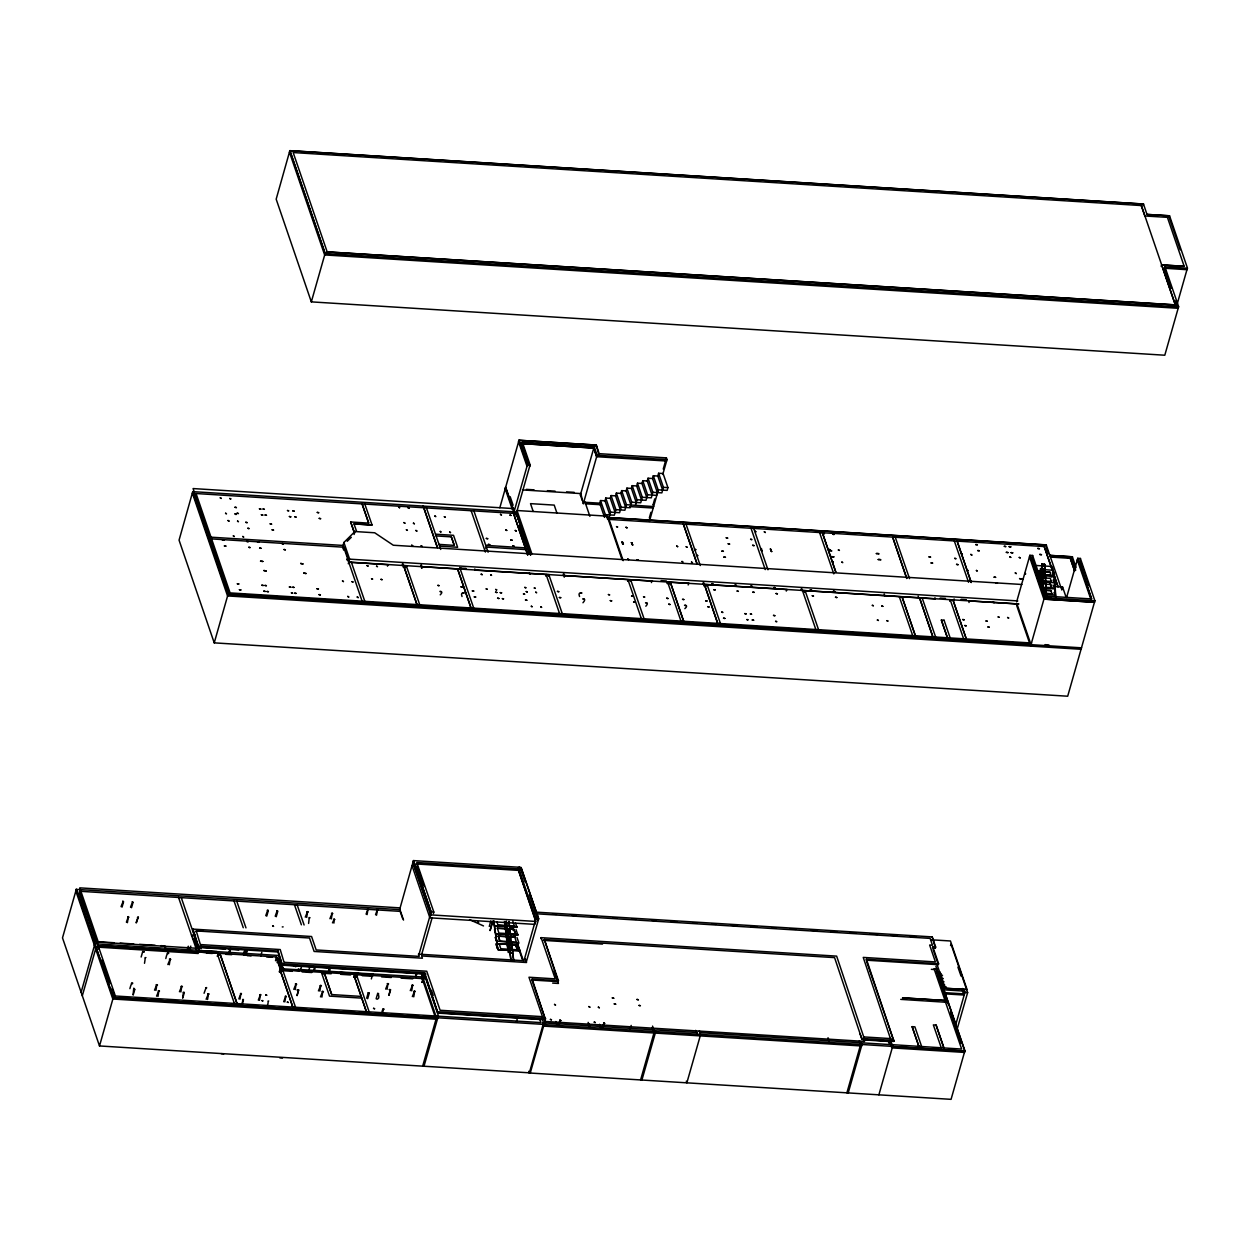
<?xml version="1.0" encoding="UTF-8"?>
<svg xmlns="http://www.w3.org/2000/svg" width="1250" height="1250" viewBox="0 0 1250 1250"><rect width="100%" height="100%" fill="white"/><g stroke="black" fill="none" stroke-linecap="round" stroke-linejoin="round"><path stroke-width="1.5" d="M508.391 929.531C505.234 929.125 511.969 929.5 508.641 929.547M506.281 921.266L508.125 937.344L509.375 937.469L510.328 945.438M506.578 925.781L505.734 921.719M506.516 925.734L497.984 925.203L514.5 926.062L509.656 925.766M477.578 921.922L478.719 922.375M477.828 922.25L478.141 921.891M295.734 965.719L296.609 966.125M296.328 966.469L294.172 966.234L296.812 966.125M294.219 966.25L296.719 965.906M494.891 932.328L495.312 931.859M493.938 924.219L494.469 924.594M496.328 940.547L496.016 939.75M493.516 921.625L493.438 921.375M494.5 929.656L494.5 930.094M495.016 937.781L495.453 937.344M495.984 940.547L495.875 939.828M496.438 945.844L496.391 945.391M497.281 948.234L497.25 947.719M295.812 965.641L296.125 965.547M378.688 993.859C376.391 991.828 381.297 997.984 377.141 999.281M122.641 901.109C123.297 902.953 124.328 898.125 121.047 906.609M267.281 910.234C267.641 912.891 269.391 905.422 265.75 915.656M1042.547 574.781L1041.844 568.797M126.391 922.188L128.406 916.594L127.391 922.703M128.938 917.281L127.922 916.875M366.078 914.141L368.109 908.531L367.078 914.641M375.547 914.719L377.578 909.125L376.547 915.234M368.219 992.766L369.219 993.281L368.266 992.672L366.672 998.188M132.109 901.703C132.891 903.5 133.547 899.031 130.516 907.203M276.797 910.734C277.391 913.578 278.625 906.078 275.219 916.25M368.625 909.219L367.609 908.812M378.094 909.812L377.094 909.406M296.062 966.094L296.688 965.922M399.609 909.641L76.188 889.359L75.766 890.828L112.812 999.016L437.391 1019.297M516.359 513.422L516.781 511.953L192.75 491.641L179.062 540.156L214.234 642.859L1067.688 696.219L1094.875 600.781L1080.391 558.469L1077.672 558.297L1091.562 598.891M1171.438 288.297L1164.484 268.234L1164.891 266.766L1187.5 268.234L1169.547 215.797L1146.984 214.438L1143.5 204.016L289.859 150.656L276.172 199.172L311.328 301.875L1164.797 355.219L1178.594 306.766M79.609 891.313L79.188 892.781L95.938 941.703M94.406 945.234L94.812 943.766L197.984 950.281L198.578 952L198.156 953.469L97.703 947.125M81.125 992.281L94.922 943.828M82.312 995.766L96.125 947.312L98.844 947.484L98.422 948.953M97.812 947.188L98.125 945.656L198.562 951.938M122.047 907.125L123.594 901.703M131.516 907.719L133.062 902.297M99.5 1045.953L113.297 997.5L76.297 889.422L62.5 937.875L99.5 1045.953L530.297 1072.875L544.094 1024.422L541.641 1017.25M214.234 642.859L228.031 594.406L192.859 491.703M311.328 301.875L325.125 253.422L289.969 150.719L1143.422 204.062M136 922.703C140.609 911.641 137.125 920.578 137.547 917.281M115.422 995.953L114.938 997.469L111.938 988.453M326.781 253.391L327.266 251.875L1175.281 304.875L1161.594 264.875L1184.078 266.281M136.484 922.734L138.031 917.313M129.875 988.641C132.766 977.828 133.625 985.891 131.422 983.219M141.156 957.016L142.703 951.594L144.141 951.844L142.703 951.594M133.109 994.625C134.391 981.812 133.297 992.641 134.641 989.203M133.203 994.938L134.797 989.438M144.5 963.297C146.047 954.906 143.969 958.547 145.938 957.562M154.516 990.172L156.859 984.594L155.953 990.422M165.797 958.547C168.031 948.203 170.141 955.297 167.344 953.203M156.562 996.156L158.906 990.578L158 996.406M167.844 964.531L170.203 958.953L169.281 964.781M187.234 949.953L188.297 946.219M418.438 954.125L419.219 956.391L316.172 949.953L311.578 936.516L193.047 929.109L192.781 930.047L198.594 947.031L277.875 951.984L282.266 964.781L424.406 973.656L437.766 1012.703L545.406 1019.438L532.172 979.062L558.453 980.703L558.188 981.641L531.906 980L532.172 979.062M187.516 950.781L188.578 947.047M188.922 951.359L190.078 947.656M189.734 949.75L190.781 946.094M195.984 931.875L196.25 930.937L309.516 938.016L314.109 951.453L422.422 958.219L421.641 955.953L526.547 962.516L525.312 958.906M179.438 991.734L181.781 986.156L180.875 991.984M182.656 997.719C184.125 988.672 182.469 993.828 184.203 992.297M182.766 998.031L184.312 992.609M198.594 947.031L193.047 929.109M200.656 945.531L196.25 930.937M204.078 993.266C207.359 983.156 207.016 989.906 205.625 987.922M217.25 956.312L217.75 954.844M206.125 999.266L208.469 993.672L207.562 999.5M1021.875 584.484L393.312 545.234L374.703 532.781L354.922 531.531L343.906 542.469L343.078 545.406L348.797 562.094L1018.906 603.984M343.219 548.672L343.625 547.156M229.047 952.281L230.078 948.516M343.625 550.109L343.031 545.438L211.094 537.188M230.25 950.156L229.203 953.813L230.812 948.469M354.094 534.469L354.922 531.531M347.453 558.625L347.047 560.094L347.547 558.625L362.109 601.156M348.281 563.703L349.625 559.156L343.906 542.469M243.484 954.625L244.516 951M243.719 954.844L244.703 951.062M244.313 955.125L245.344 951.359M244.969 955.172L246 951.406M245.703 954.969L246.688 951.188M245.891 954.781L246.922 951.141M238.844 998.891L241 993.297L240 999.125M266.75 916.172L268.281 910.75M241.812 1004.859C243.875 997.266 241.688 1000.172 243.359 999.438M241.922 1005.172L243.469 999.75M260.766 956.156L261.797 952.391M276.219 916.75L277.766 911.344M258.312 1000.109L260.469 994.5L259.453 1000.328M387.484 566.156L387.891 564.688M277.875 951.984L278.156 951.047L198.859 946.094M275.516 960.703L276.578 956.984L98.234 945.719M277.109 962.656L278.156 959L281.188 967.875M267.172 1006.438C269.516 999.25 266.781 1001.672 268.719 1001.031M279.391 971.609L280.422 967.953L283.062 968.109M279.422 972.078L280.578 968.375M280.266 970.406L293.016 1007.672L280.266 970.406L279.844 971.875M282.266 964.781L278.156 951.047M284.328 963.281L280.219 949.547L200.922 944.594M403.172 567.141L403.672 565.625M305.266 917.141L307.609 911.562L306.703 917.391M405.891 567.312L406.297 565.781L419.734 604.766M405.984 567.312L406.406 565.844M283.672 1001.688L285.828 996.094L284.812 1001.922M308.594 923.438C309.797 913.578 308.547 919.359 310.031 917.703M293.781 989.359L296.125 983.766L295.219 989.594M300.516 970.031L301.578 966.313M297 995.328L298.547 989.906L297.266 989.984L298.547 989.906M297.109 995.641L298.656 990.219M421.672 568.234L421.516 565.109M421.688 568.297L422.109 566.828M308.828 970.422L309.891 966.703M416.5 606.062L416.922 604.594L403.594 565.672M416.594 606.062L417.016 604.594L403.094 563.953M313.531 970.719L314.578 966.953M314.266 970.547L315.469 966.734M329.906 918.672L332.25 913.094L331.344 918.922M332.469 922.859L334.297 919.078L333.906 923.094M318.422 990.891L320.766 985.297L319.859 991.125M320.469 996.875L322.812 991.281L321.906 997.125M328.484 971.234L329.516 967.609M328.719 971.453L329.719 967.672M329.328 971.703L330.359 967.938M440.219 594.844C445 590.391 437.078 591.297 441.094 591.75M462.016 596.516C459.609 590.656 467.156 593.547 463.094 593.062M353.656 977.297L354.156 975.844L356.875 976.016L369.047 1011.562M356.375 977.469L356.875 976.016M485.875 548.594L486.266 547.062L525.844 549.594M499.828 507.75L519.031 440.266L596.344 445.047L598.859 455.094M666.578 461.016L596.656 456.703L593.797 448.062L521.922 443.625L522.344 442.156L530.156 464.969L529.656 466.422L521.828 443.562L522.234 442.094L594.203 446.594L597.078 455.234L583.344 503.625M371.344 978.938L372.375 975.281L358.344 974.406M367.672 998.688L369.219 993.281M399.766 909.109L413.453 860.594L519.781 867.297M514.172 511.391L527.438 464.797L519.031 440.266L596.266 445.094L599.203 453.672L666.422 457.875L667.016 459.594L662.75 474.453M376.141 998.781L377.734 993.266M515.844 515.062L530.062 464.953L527.344 464.797L518.938 440.203L518.516 441.672L527.016 466.266M385.641 989.078L387.984 983.5L387.078 989.328M381.844 1013.484C382.734 1005.188 384.906 1011.156 383.172 1008.844M382.328 1013.516L383.656 1008.875M388.859 995.062L390.406 989.641L389.109 989.625L390.5 989.719M388.969 995.359L390.516 989.937M413.562 860.656L431.109 911.906L430.688 913.375L413.031 862.062M418.906 954.766L431.109 911.906L413.453 860.594M535.547 920.141L518 868.875L535.734 921.438L534.891 924.375L429.891 917.812L430.734 914.875L412.859 862.688M410.266 990.609L412.625 985.031L411.719 990.859M415.453 976.516L416.594 972.812M421.531 954.938L432.156 917.672M433.406 913.547L433.828 912.078L416.766 862.484L520.375 869.016L519.766 867.234L519.375 868.766M415.641 976.766L416.688 973.109M415.922 976.859L416.891 973.125M412.328 996.594L414.672 991.016L413.766 996.844M435.375 1017.406L421.625 976.844L422.125 975.375L424.844 975.547M422.047 982.391L423.109 978.656M424.406 973.656L424.672 972.719L282.531 963.844M422.188 982.391L423.25 978.672M545.719 576.047L546.234 574.578M548.438 576.219L548.844 574.688L562.281 613.672M580.344 495.094L594.203 446.594M595.859 446.562L596.344 445.047M437.766 1012.703L424.672 972.719M422.672 1066.156L436.469 1017.703L421.422 973.328M583.281 503.688L580.828 493.578L522.469 489.922M424 1066.234L437.797 1017.781M564.234 577.203L564.641 575.688M600.516 500.547L599.719 503.297L604.547 517.375L605.328 514.625L600.516 500.547L605 500.828L609.828 514.906M605 500.828L605.781 498.062L610.281 498.344L615.109 512.422M579.562 596.516C577.016 590.578 584.859 593.625 580.641 593.062M610.281 498.344L611.078 495.578L615.562 495.859L620.391 509.938M489.281 926.453L490.875 920.859M490.016 930.5L492.625 921.312M582.969 602.75C588.109 597.125 579.562 599.156 584 599.141M490.188 930.5L492.797 921.328M609.031 517.656L610.609 512.141L605.781 498.062M615.562 495.859L616.359 493.109L620.844 493.391L625.672 507.469M611.078 495.578L615.891 509.656L614.312 515.188L605.328 514.625M620.844 493.391L621.641 490.625L626.125 490.906L630.953 504.984M505.516 928.547L497.281 928.266L506.438 928.844M508.969 950.406L498.031 949.719L496.094 944.031L507.203 943.984M509.906 936.734L514.75 937.031L516.359 942.047L499.891 941.016L498.234 936.172L506.469 936.453M497.266 941.156L518.953 943.188L516.984 937.5M616.359 493.109L621.172 507.188L619.594 512.703L610.609 512.141M626.125 490.906L626.922 488.141L631.406 488.422L636.234 502.5M499.891 941.016L498.281 936.016M525.094 881.859L520.625 869.047L521.047 867.578L518.328 867.406L535.969 918.672L523.75 961.531M520.719 869.047L521.125 867.578L538.688 918.844L526.391 961.688M498.031 949.703L520.094 950.406M505.031 925.656L504.437 921.531M621.641 490.625L626.453 504.703L624.875 510.219L615.891 509.656M631.406 488.422L632.203 485.672L636.688 485.953L641.516 500.031M500.844 948.922L499.234 943.922L515.703 944.938L517.359 949.781L500.891 948.75M508.188 930.922C506.594 936.875 505.5 947.188 510.891 937.25L508.984 921.438M626.922 488.141L631.734 502.219L630.156 507.75L621.172 507.188M506.938 941.469L506.781 940.906M636.688 485.953L637.484 483.188L641.969 483.469L646.797 497.547M507.891 949.375L506.875 941.703L509.578 941.906M513.766 961L511.844 945.156L509.078 945.25L510.234 945.297M513.797 929.125C517.469 942.734 515.391 923.953 508.953 928.828M635.453 505.266L637.016 499.75L632.203 485.672M509.5 952.609L510.094 946.734M641.969 483.469L642.766 480.703L647.25 480.984L652.078 495.062M511.844 945.156L510.469 945.453M514.75 937.031L511.047 936.969M637.484 483.188L642.297 497.266L640.719 502.781L631.734 502.219M647.25 480.984L648.047 478.234L652.531 478.516L657.359 492.594M642.766 480.703L647.578 494.781L646.016 500.312L637.016 499.75M652.531 478.516L653.328 475.75L657.812 476.031L662.641 490.109M648.047 478.234L652.859 492.312L651.297 497.828L642.297 497.266M628.047 579.703L627.625 581.172L627.953 579.688L641.375 618.625M657.812 476.031L658.609 473.266L663.094 473.547L667.922 487.625L667.141 490.391L658.141 489.828L653.328 475.75M630.266 581.328L630.766 579.875M649.328 517.906L650.922 512.312M653.156 504.469L654.75 498.875M663.25 469.062L666.406 457.828M658.141 489.828L656.562 495.344L647.578 494.781M649.375 521.438L657.969 491.219M658.609 473.266L663.422 487.344L661.859 492.875L652.859 492.312M516.25 1022.297L517.844 1016.719M540.875 938.594L541.141 937.656L836.641 956.125L864.047 1037.891M866.438 959.234L866.172 960.172L938.344 964.688L938.609 963.75L866.438 959.234L893.969 1041.391L861.984 1039.391L834.578 957.625L544.344 939.484L558.188 981.641M651.422 582.594L651.859 581.188M645.844 606.219C650.406 601.344 642.719 603 646.766 603.062M667.641 582.172L667.234 583.641L667.625 582.125L680.969 621.094M964.859 1050.891L951.062 1099.344L529.312 1072.984L543.109 1024.531L542.516 1022.812L655.141 1029.906L655.719 1031.625L641.906 1080.016M558.703 1024.547L559.594 1021.453M559.188 1024.578L560.078 1021.484M688.188 584.953L688.609 583.484M684.875 608.656C690.016 604.281 681.484 605.094 685.75 605.562M704.312 584.469L703.891 585.938L704.391 584.422L717.641 623.391M706.609 586.109L707.125 584.641L720.453 623.562M602.516 1027.281L603.391 1024.188M603 1027.312L603.875 1024.219M630.125 1029.156L631.188 1025.422M640.594 1079.938L654.391 1031.484L652.547 1026.109M786.281 591.078L786.703 589.609M804.703 592.234L805.125 590.766L818.547 629.688M804.797 592.234L805.219 590.766M700.656 1034.375L686.859 1082.828L686.297 1081.172M700.344 1035.906L699.438 1030.812M949.781 601.297L950.219 599.781L963.609 638.766M968.984 602.5L969.391 601.031M846.891 1092.828L860.688 1044.375L859.422 1040.703M862 1044.469L848.203 1092.922L847.641 1091.25M890.766 1039.562L863.234 957.406L935.406 961.922L929.641 945.047L932.453 945.219L930.125 938.391L536.562 913.797M1016.625 601.906L1029.891 555.312L1032.625 555.484L1046.438 596.125L1046.031 597.594L1032.109 556.953L1032.625 555.484M1017.109 604.016L1016.687 605.484L1030.016 644.406M878.875 1094.828L892.672 1046.375M535.266 912.078L932.188 936.891L935.391 947.984L932.562 947.812L932.844 946.875L935.656 947.047L935.391 947.984M1045.906 546.516L1046.391 545L607.031 517.531L607.641 519.312L1044.266 546.547L1058.078 586.891L1044.203 546.609M1143.016 205.531L1143.5 204.016M1043.688 574.453L1040.812 574.266C1038.422 568.438 1042.078 569.969 1042.844 565.844M1043.062 587.578L1041.797 564.094L1044.672 564.281L1046.453 595.25L1045.156 595.391M1043.719 575.094L1040.906 574.656M1046.391 595.484L1044.672 564.281M1042.172 574.578L1043.047 572.016M1042.453 574.719L1043.203 572.016M1041.234 582.031L1040.547 568.484M1044.969 570.703L1042.094 570.531L1045.031 570.469M1037.359 574.516L1050.953 575.359L1049.906 572L1044.75 571.672M1029.922 644.406L1030.438 642.938L1017.016 604.016M1046.031 589.312L1043.156 589.109L1041.797 564.094M1030.578 646.078L1044.375 597.625L1029.891 555.312L1044.312 597.672L1094.984 600.828M1050.219 578.328L1038.578 577.609M1050.953 575.359L1044.141 574.766M1049.938 584.625L1050.984 580.953M1051.844 577.281L1053.594 571.781L1055.656 597.438M1050.594 584.422L1051.656 587.781L1050.594 584.422L1044.734 584.219M1045.812 590.281L1050.969 590.594L1045.094 590.391M950.531 945.562L951.016 944.047L967.641 992.594L956.938 1029.859M1051.281 596.938L1045.453 596.578M1046.188 593.594L1052.062 593.797L1045.203 593.375M1061.781 590.016L1062.609 587.078L1054.828 586.578M1071.953 558.297L1072.438 556.781L1049.812 555.359M1169.062 217.313L1169.547 215.797L1147.047 214.391M947.922 1003.875L948.344 1002.406L900.75 999.375M1066.609 597.438L1077.75 558.312L1091.672 598.953L1046.438 596.125M1161.172 266.344L1161.594 264.875M1079.969 559.938L1080.469 558.469M1164.578 268.297L1165 266.828M961.906 990.531L962.234 989.375L943.672 988.203M963.203 992.203L963.531 991.062L943.125 989.781M955.375 1025.969L964.922 992.422L963.688 988.828L964.844 992.422L967.641 992.594M1176.781 305.438L1187.391 268.172M935.891 966.297L964.953 1050.953L964.547 1052.422L892.281 1047.906M493.938 922.25L493.844 921.453L494.312 923.484M496.594 939.875L496.578 940.281M241.5 993.781L240.438 993.641M511.5 953.266C514.406 953.359 508.312 952.656 511.203 953.219M1042.469 580.812L1042.203 574.969M1044.062 576.859C1047.891 576.891 1039.906 576.172 1043.766 576.953M1044.281 583.156C1048.703 582.969 1039.938 582.438 1044.125 583.141M1043.219 564.531L1044.609 564.5M170.828 959.359L169.391 959.188M334.891 919.562L333.5 919.234M1041.109 571.375L1037.578 571.219M157.5 985L156.062 984.828M159.5 991.062L158.172 990.906M182.422 986.562L180.984 986.406M209.109 994.078L207.672 993.844M308.25 911.969L306.812 911.797M321.391 985.703L320.016 985.625M323.453 991.703L322.016 991.453M388.609 983.906L387.172 983.656M413.25 985.437L411.812 985.188M296.062 966.281L294.469 965.953M347.203 541.297L351.312 537.297M1054 592.5L1054.703 595.016L1045.047 594.422M260.969 994.984L259.859 994.766M286.328 996.562L285.219 996.344M296.719 984.25L295.328 984.016M332.844 913.562L331.453 913.328M415.266 991.484L413.875 991.25M1025.547 574.25L1024.766 573.531L1025.609 573.578M507.328 944.422L508.297 941.781L509.234 949.25M1161.688 264.938L1184.188 266.344L1167.406 217.344L1144.844 215.984L1141.297 205.609M1164.484 268.234L1187.078 269.703M1178.281 308.297L324.641 254.938L289.438 152.125M521.828 443.562L593.797 448.062L596.656 456.703L597.078 455.234L667.016 459.594M663.422 487.344L667.922 487.625M526.391 489.359L534.047 489.844M547.422 490.672L555.078 491.156M566.562 491.875L574.203 492.344M583.703 502.219L601.234 503.25M626.453 504.703L653.641 506.578L653.047 504.859M585.219 503.797L600.812 504.719M629.906 506.594L653.219 508.047M514.266 508.641L193.078 488.562L229.062 593.656L1031.391 643.812M607.391 517.438L1046.219 544.875L1061.422 588.891M1049.828 555.422L1072.375 556.828L1076.078 567.656M1050.109 556.25L1071.344 557.578L1075.688 570.25M1050.406 557.078L1070.312 558.328L1074.656 571.031L1070.25 558.375M1029.484 556.781L1043.891 599.141L1094.562 602.297M1077.25 559.766L1090.625 598.562M1041.734 564.328L1043.062 564.516M1036.547 565.516L1052 566.484L1053.281 570.25L1043.625 569.641M371.969 525L353.953 523.859L356.562 531.234M354.062 523.922L372.078 525.047L364.828 504.141M1042.094 568.531L1043.422 568.672M1040.484 568.719L1043.359 568.891M1036.266 571.312L1049.859 572.156M435.531 534.203L453.531 535.328L457.625 547.281L439.516 546.094M1054.297 574.344L1055.828 597.453M436.109 535.922L451.391 536.875L454.312 545.391L438.922 544.375M1038.672 574.422L1042.422 574.656M1040.125 575.578L1053.641 576.422L1052.359 572.672M485.672 545.344L525.25 547.875M1040.844 574.891L1041.172 580.562L1042.609 580.531M1039.672 580.812L1051.359 581.375L1050.266 578.172M1046.266 582.188L1053.984 582.672L1053.141 580.094M1044.828 587.203L1051.703 587.625M1044.688 588.25L1054.344 588.859L1053.062 585.094M211.687 538.906L343.641 547.203M1043.969 599.094L1094.453 602.25M349.625 559.156L1017.797 600.922M460.781 568.109L466.047 568.438M661.109 580.641L666.375 580.969M940.188 598.078L945.453 598.406M961.109 599.391L966.375 599.719M348.703 562.234L388.562 564.734M475.422 570.156L549.484 574.656M935.109 598.891L801.781 590.422M954.266 600.094L949.531 599.672M1017.781 604L968.688 600.859M947.359 637.688L941.313 620.047L944.125 620.234M1031.594 643.016L230.094 592.906L196.062 493.531L516.594 513.562L530.734 554.875L516.516 513.625M1045.031 644.672L1048.922 644.906M1081.594 647.828L227.953 594.453L192.75 491.641M1081.172 649.281L227.547 595.922L192.344 493.109M416.344 863.953L519.953 870.484M552.516 914.125L556.406 914.359M571.969 915.328L575.859 915.578M591.422 916.547L597.266 916.922M612.828 917.891L616.719 918.125M632.281 919.109L636.172 919.344M651.75 920.328L655.641 920.562M671.203 921.531L677.031 921.906M692.609 922.875L696.5 923.125M712.062 924.094L715.953 924.328M731.516 925.313L737.359 925.672M750.969 926.531L756.812 926.891M772.375 927.859L776.266 928.109M789.891 928.953L795.719 929.328M811.281 930.297L817.125 930.656M830.75 931.516L836.578 931.875M850.203 932.734L856.031 933.094M869.656 933.938L877.437 934.438M891.062 935.281L896.891 935.641M910.516 936.5L916.359 936.859M931.203 939.781L950.438 940.984L967.078 989.578L945.141 988.203L936.781 963.766M431.031 911.906L433.828 912.078M535.875 918.656L538.688 918.844L521.047 867.578M400.203 911.359L79.5 891.25L115.359 996L437.219 1016.109M538.172 920.297L529.406 894.672M430.734 914.875L535.734 921.438M506.391 925.969L495.172 925.984L506.109 926.688M509.953 926.234L517.234 926.688M509.734 926.906L517.047 927.375M510.094 929.062L513.75 929.297M515.453 933.969L498.938 933.109L497.328 928.109M518.188 934.594L496.125 933.891L517.969 935.266L516.031 929.594M498.234 936.172L507.391 936.75M508.188 937.078L510.906 937.281M543.375 940.375L602.516 944.078M936.844 968.859L934.047 968.672L945.031 1000.516L902.531 997.859L944.922 1000.453M931.344 969.328L937.047 969.672M510.844 944.219L518.125 944.672M496.094 943.984L501.547 944.375M512.469 945L517.938 945.406L519.875 951.078L512.594 950.625M936.219 971.688L939.937 971.922M937.516 973.375L941.234 973.609M938.828 975.062L942.531 975.297M196.672 930.281L202.5 930.656M938.266 976.641L941.984 976.859M939.578 978.312L943.281 978.547M939.016 979.891L942.734 980.125M940.312 981.578L944.031 981.812M191.484 935.031L195.375 935.281M191.688 935.859L194.484 936.047L181.25 897.609M939.766 983.141L943.484 983.375M941.062 984.828L944.781 985.063M192.625 938.375L195.344 938.547M192.859 938.797L195.484 938.969M942.375 986.516L946.078 986.75M420.391 954.25L523.344 960.688L517.188 942.672M944.094 992.625L964.5 993.891L962.578 988.5M943.766 993.781L964.172 995.047L962.234 989.375M200.094 947.531L225.234 949.094M229.094 949.344L238.766 949.938M94.859 941.531L114.297 942.75M120.125 943.109L133.719 943.953M139.562 944.328L155.109 945.297M160.938 945.656L164.828 945.906L166.062 949.562M198.625 948.109L196.125 948.359M201.359 948.563L98.312 942.125L79.734 887.859L399.359 907.844L403.531 920.094M202.422 951.797L216.453 952.672M216.844 953.188L202.375 952.281M105.797 946.828L113.547 947.312M127.109 948.156L132.922 948.516M146.469 949.359L152.281 949.734M165.844 950.578L173.594 951.062M187.156 951.906L192.969 952.266M206.531 953.125L212.344 953.484M225.891 954.328L231.703 954.688M247.203 955.656L251.078 955.906M266.578 956.875L272.391 957.234M277.062 958.391L279.781 958.547M277.297 958.812L279.922 958.969M948.031 1001.516L945.234 1001.344L961.656 1049.062L892.094 1044.656M284.594 962.344L426.734 971.219L440.109 1010.266L542.469 1016.656L528.969 977.234L555.25 978.875L541.141 937.656M283.75 965.281L425.906 974.156M421.891 974.953L424.531 975.125M552.625 983.094L558.453 983.453L554.172 970.953M421.625 976.844L422.75 980.125M283.047 968.328L284.453 969.906M298 969.391L425.172 977.156M280.484 968.375L283.203 968.531M284.094 968.891L298.141 969.766M341.562 972.484L355.609 973.359M358.047 973.516L372.078 974.391M284.406 969.781L298.438 970.656M355.906 974.25L341.75 973.625M425.969 978.828L280.969 969.766L276.578 956.984M292.391 971.312L280.75 970.594L276.266 957.484M302.094 971.922L311.797 972.531M321.5 973.141L331.188 973.75M340.891 974.344L350.594 974.953M362.234 975.688L371.938 976.297M381.625 976.891L391.328 977.5M401.031 978.109L412.672 978.844M936.063 1025.062L943.875 1047.906L936.156 1025.078L933.344 1024.891L941.25 1047.734M918.812 1046.328L912.078 1026.656L914.891 1026.844L921.625 1046.516M324.625 974.047L331.656 994.562L361.109 996.406M361.703 998.125L329.516 996.109L321.906 973.875L324.719 974.062L331.719 994.516M864.312 1036.953L891.047 1038.625M438.047 1011.766L545.672 1018.484M862.25 1038.453L894.234 1040.453M439.266 1013.203L541.625 1019.594M863.484 1039.891L890.203 1041.562M544.828 1021.422L864.578 1041.422M656.453 1029.984L697.453 1032.547M700.078 1032.656L861.438 1042.797M862.75 1042.875L889.469 1044.547L888.203 1040.859M76.188 889.359L113.234 997.547L544.094 1024.422M113.234 997.547L437.812 1017.828L437.203 1016.062M543.109 1024.531L964.953 1050.953M542.719 1026.047L861.609 1045.984M221.203 1053.672L223.828 1053.828M279.828 1057.906L282.469 1058.062M469.531 919.609L483.516 925.938M997.469 583.141L996.047 583.141M282.266 926.938L283.125 926.875M507.328 933.438L506.25 925.969M1053.594 571.781L1054.484 574.359M493.766 920.781L497.75 949L493.594 920.781M1169.125 217.266L1180.266 249.812M1164.891 266.766L1178.703 306.828L325.062 253.469L289.859 150.656M1175.688 300.969L1177.547 306.422M1080.594 561.781L1088.891 585.734M1072.031 558.25L1075.047 567.312M1062.609 587.078L1066.109 597.281M1046.609 548.297L1048.484 553.781M1050.969 590.594L1052.016 593.969M954.312 540.922L968.562 582.297M954.078 598.953L954.391 599.844M966.328 638.938L953 600.016L966.25 638.922M944.047 620.219L950.172 637.875M934.938 597.75L935.234 598.641M941.406 620.062L947.453 637.703M922.203 598.094L935.625 637.016M918.109 596.141L918.688 597.812M895.266 537.234L909.516 578.609M906.797 578.438L892.625 537.078L906.703 578.438M902.078 596.828L915.406 635.75M902 596.828L915.328 635.75M899.281 596.656L912.688 635.578M884.172 594.031L884.75 595.688M835.906 572.25L822.359 532.688L835.812 572.25M819.547 532.5L833.797 573.875M957.922 967.125L961.063 976.094M932.188 936.891L935.656 947.047M932.844 946.875L938.609 963.75M933.141 949.5L937.766 963M936.938 969.625L964.859 1051.188L891.094 1046.578L889.234 1041.141M937.031 972.094L947.312 1002.109M950.75 1012.141L961.406 1043.266M936.953 972.078L947.203 1002.047M950.656 1012.125L961.312 1043.219M801.906 588.891L815.828 629.531M801.094 589.016L801.578 590.422M787.328 589.531L703.734 584.438L703 582.891M753.719 528.391L767.969 569.766M751 528.219L765.25 569.594M912.172 1026.672L918.906 1046.344M866.797 962.016L893.969 1041.391M890.781 1040.844L892.688 1046.438M686.016 524.156L700.266 565.531M860.094 1033.875L861.984 1039.391M703.812 582.75L717.734 623.391M861.406 1042.75L862.016 1044.516M683.391 524L696.938 563.562L683.297 523.984M689.234 583.391L666.938 582M828.016 1037.734L829.281 1041.406M683.688 621.266L670.359 582.344L669.859 583.812L670.359 582.344L683.609 621.266M652.469 581.094L563.938 575.562M630.672 579.859L644.094 618.797M608.438 517.625L623.172 560.656M622.016 559.531L607.172 516.156L517.016 510.516L531.875 553.891M584.953 501.875L589.906 516.344M580.406 495.047L582.172 500.203M556.859 512.875L554.219 505.109L530.516 503.641L533.172 511.391M564.062 574.016L564.656 575.734M563.25 574.156L563.734 575.547M546.141 574.578L559.547 613.5M695.703 1030.375L697.047 1034.016M516.188 513.453L530.469 555.062M510.188 496.703L513.109 505.234M519.453 525.844L528.812 552.922M505.656 487.25L514.859 513.516M513.969 511.781L505.547 487.188L505.141 488.656L512.438 509.75M473.891 510.891L488.109 552.219M471.156 510.734L485.391 552.047M474.828 568.984L475.125 569.875M451.328 536.922L454.203 545.328M460.656 567.734L461.141 569.141M460.922 569.125L421.391 566.656M459.719 567.5L473.719 608.141M457.672 569.047L471 607.969L457.578 569.047M426.453 507.938L440.75 549.453M423.25 506.109L437.422 547.5M423.141 506.047L437.328 547.484M599.562 1024.297L600.719 1027.688M588.844 1023.625L590.016 1027.016M588.141 1022.375L589.875 1027.469M420.703 565.234L421.188 566.641M544.344 939.484L558.453 980.703M406.938 565.75L403.016 565.625L402.281 564.094M555.766 1021.547L556.922 1024.938M515.562 923.109L516.531 925.953M512.844 921.234L514.453 926.234M531.906 980L545.406 1019.438M543.891 1017.484L545.625 1022.578M543.594 1017.828L545.5 1023.031M511.641 926.469L512.875 930.062M514.109 933.672L515.328 937.266M516.922 943.609L522.469 959.828M515.703 944.938L517.359 949.781M539.672 1019.016L540.906 1022.594L438.531 1016.203L424.062 973.5M368.656 523.109L362.109 503.969L368.766 523.156L350.641 521.969L354.375 532.906M506.016 930.219L507.125 933.281M496.938 921.812L497.984 925.203M350.75 522.031L354.469 532.922M528.75 1071.312L529.312 1072.984M351.422 562.406L364.828 601.328M345.219 549.25L348.25 558.125M416.969 865.781L423.984 886.031M412.031 865.625L429.891 917.812M431.375 990.125L433.188 995.453M399.516 909.578L402.75 918.797M372.766 973.875L373.344 975.594M371.953 974.016L372.422 975.406M357.906 973.141L358.391 974.531M356.969 972.891L357.562 974.609M356.281 972.859L356.875 974.578M355.469 972.984L355.953 974.391M366.328 1011.391L354.156 975.844L366.25 1011.375M341.438 972.109L341.906 973.5M340.5 971.859L341.078 973.578M297.141 904.859L304.109 924.984M294.422 904.688L301.391 924.812M298.828 969.266L299.406 970.984M298.172 969.266L298.75 970.938M295.125 965.734L295.609 966.656M283.609 969.984L278.641 955.484L199.359 950.531L194.688 936.859M279.719 958.969L282.844 968.109M279.547 959.078L282.594 967.953M282.891 970.578L295.734 1007.844M277.5 958.828L280.641 967.969M236.719 901.078L245.984 927.891M234 900.906L243.266 927.734M220.391 955.016L237.016 1003.578L220.469 955.016L217.672 954.844L235 1005.219M217.531 953.281L216.938 951.562L201.141 950.578L201.734 952.297M216.109 951.641L216.578 953.047M202.062 950.766L202.547 952.172M195.109 939.062L198.156 947.937M193.703 938.984L196.75 947.859M178.531 897.438L197.297 952.031M102.016 959.719L110.094 983.062M509.141 944.984L511.047 960.828M508.922 921.672L513.688 961.234M506.219 921.5L510.984 961.063M504.641 922.516L508.266 952.547M761.312 550.047L762.266 550.906L761.359 549.938M770.812 550.734L771.75 551.578L770.812 550.734M694.469 549.438L696.062 549.688L694.516 549.359M723.391 551.312L721.797 551.203L723.391 551.312M725.438 557.297L723.844 557.125L725.438 557.297M977.375 544.75L975.703 544.562L977.375 544.75M979.297 550.719L977.625 550.547L979.297 550.797M1004.297 546.344L1005.953 546.609L1004.344 546.281M1006.344 552.328L1008 552.594L1006.344 552.328M1010.812 546.844L1009.156 546.656L1010.812 546.844M1012.734 552.812L1011.078 552.625L1012.734 552.812M1037.734 548.438L1039.406 548.703L1037.734 548.438M1039.781 554.422L1041.453 554.688L1039.781 554.422M760.797 548.531L761.766 549.188L760.844 548.422M770.266 549.125L771.234 549.781L770.391 548.938M754.859 531.172L755.828 531.812L754.859 531.172M764.328 531.828L765.312 532.484L764.328 531.828M496.922 945.688L496.922 945.688M497.531 947.875L497.547 947.781M829.922 549.812L828.906 549.406L829.922 549.812M839.391 550.406L838.375 550L839.391 550.406M970.859 554.422L971.828 555.031L970.859 554.422M1009.766 556.781L1010.734 557.391L1009.766 556.781M1015.297 572.938L1016.266 573.547L1015.297 572.938M1020.266 557.859L1019.25 557.438L1020.266 557.859M374.578 1008.75L373.562 1008.344L374.578 1008.75M832.859 533.922L833.828 534.531L832.859 533.922M961.391 553.75L962.344 554.375L961.391 553.75M966.922 569.906L967.875 570.516L966.922 569.906M976.391 570.5L977.344 571.109L976.437 570.406M824.391 533.656L823.375 533.25L824.391 533.656M352.969 582.016L351.953 581.625L352.969 582.016M408.125 507.781L409.078 508.375L408.125 507.781M449.641 532.094L450.594 532.688L449.688 532.016M500.5 514.406L501.453 515L500.5 514.406M505.797 529.859L506.75 530.453L505.797 529.859M691.484 562.109L692.438 562.703L691.484 562.109M415.891 530.453L416.844 531.031L415.891 530.453M511 515.453L509.984 515.062L511 515.453M272.641 925.812L273.594 926.406L272.688 925.734M551.438 1019.797L550.422 1019.406L551.438 1019.797M554.547 1004.422L555.5 1005.016L554.547 1004.422M588.875 1006.563L589.828 1007.156L588.875 1006.563M595.234 1022.547L594.234 1022.141L595.234 1022.547M598.344 1007.156L599.312 1007.75L598.344 1007.156M228.031 520.5L228.984 521.078L228.031 520.5M230.766 498.891L229.75 498.5L230.766 498.891M233.328 535.938L234.281 536.531L233.375 535.859M242.797 536.531L243.75 537.125L242.844 536.453M398.656 507.125L399.609 507.719L398.656 507.125M403.938 522.578L404.891 523.172L403.938 522.578M413.422 523.172L414.359 523.766L413.422 523.172M434.875 516.062L435.828 516.641L434.922 515.969M440.172 531.516L441.125 532.094L440.297 531.359M444.359 516.719L445.312 517.297L444.359 516.719M515.266 530.453L516.219 531.031L515.266 530.453M559.906 1020.062L560.859 1020.656L559.906 1020.062M617.562 527L616.547 526.609L617.562 527M622.844 542.453L621.844 542.062L622.844 542.453M623.391 544.062L622.391 543.656L623.391 544.062M626.031 527.266L626.984 527.859L626.031 527.266M628.688 559.516L627.672 559.109L628.688 559.516M631.859 544.312L632.812 544.906L631.859 544.312M632.312 543.047L631.312 542.656L632.312 543.047M638.156 560.094L637.141 559.703L638.156 560.094M603.703 1022.797L604.656 1023.391L603.703 1022.797M676.719 546.062L677.672 546.656L676.719 546.062M682.016 561.516L682.953 562.109L682.047 561.422M220.281 497.844L221.234 498.422L220.281 497.844M225.563 513.297L226.516 513.875L225.609 513.203M235.031 513.891L235.984 514.469L235.031 513.891M237.516 521.156L238.469 521.734L237.562 521.062M342.484 580.969L343.422 581.547L342.484 580.969M347.766 596.422L348.719 597L347.766 596.422M357.234 597.016L358.188 597.594L357.234 597.016M406.406 529.797L407.359 530.375L406.406 529.797M411.703 545.234L412.656 545.828L411.703 545.234M421.172 545.828L422.125 546.422L421.172 545.828M686.203 546.719L687.156 547.312L686.203 546.719M529.281 573.359L530.266 573.828L529.281 573.359M535.734 592.219L536.672 592.781L535.781 592.141M873.344 605.719L872.344 605.344L873.344 605.719M878.375 620.438L877.375 620.047L878.375 620.438M887.859 621.031L886.844 620.641L887.859 621.031M994.141 602.594L993.141 602.219L994.141 602.594M999.172 617.312L998.172 616.938L999.172 617.312M1002.609 602.875L1003.609 603.359L1002.609 602.875M882.828 606.375L881.828 606L882.828 606.375M1007.641 617.516L1008.641 618L1007.641 617.516M481.172 574.172L482.156 574.656L481.172 574.172M487.203 589.266L486.203 588.891L487.203 589.266M490.641 574.828L491.594 575.391L490.688 574.75M496.672 589.859L495.672 589.484L496.672 589.859M519.797 572.703L520.781 573.172L519.797 572.703M525.844 587.781L524.828 587.406L525.844 587.781M527.266 591.938L526.25 591.562L527.266 591.938M531.297 606.266L532.234 606.828L531.344 606.188M535.312 588.375L534.312 588L535.312 588.375M540.766 606.859L541.703 607.422L540.812 606.781M832.328 561.516L833.313 561.953L832.375 561.438M376.531 566.25L377.516 566.688L376.578 566.172M841.812 562.156L842.781 562.609L841.859 562.078M367.062 565.594L368.031 566.031L367.062 565.594M372.547 579.078L371.562 578.734L372.547 579.078M382.016 579.672L381.031 579.328L382.016 579.672M829.094 550.625L831.797 550.938L831.031 550.562A3.719 2.078 15.9 0 0 829.672 550.469L829.094 550.625M831.141 556.609L833.859 556.859L831.141 556.609M876.359 553.578L879.062 553.906L878.312 553.516A3.719 2.078 15.9 0 0 876.938 553.422L876.359 553.578M878.203 559.547L880.906 559.859L880.141 559.484A3.844 2.156 15.9 0 0 878.781 559.391L878.203 559.547M261.938 1000.594L263.047 1000.906L262 1000.547M265.781 994.984L266.891 995.281L265.844 994.938M287.297 1002.188L288.406 1002.484L287.359 1002.125M437.875 585.406L439.188 585.719L437.953 585.344M461.031 586.844L462.359 587.156L461.031 586.844M475.656 597.047L474.312 596.891L475.656 597.047M503.547 598.781L502.187 598.625L503.5 598.859M560.734 597.672L559.375 597.516L560.734 597.672M611.656 600.859L610.297 600.625L611.656 600.859M633.609 602L634.922 602.312L633.609 602M668.719 604.203L670.047 604.516L668.719 604.203M683.844 599.531L682.484 599.281L683.812 599.594M707.016 600.969L705.656 600.797L707.016 600.969M715.125 589.922L713.781 589.688L715.125 589.922M709.062 606.953L707.703 606.703L709.016 607.016M735.031 585.078L736.359 585.391L735.031 585.078M737.094 591.062L738.406 591.375L737.172 591M724.891 618.438L723.547 618.203L724.891 618.438M754.141 592.359L752.797 592.203L754.141 592.359M744.797 613.594L746.109 613.906L744.797 613.594M746.859 619.578L748.172 619.891L746.938 619.531M753.625 620.234L752.266 620L753.625 620.234M774.047 587.516L775.359 587.828L774.047 587.516M776.094 593.5L777.406 593.812L776.094 593.5M773.531 615.391L774.844 615.703L773.531 615.391M775.578 621.375L776.891 621.688L775.656 621.328M473.719 591.078L472.359 590.906L473.719 591.078M495.563 592.203L496.875 592.516L495.563 592.203M497.609 598.188L498.922 598.5L497.609 598.188M501.594 592.812L500.25 592.656L501.594 592.812M523.453 593.938L524.766 594.25L523.531 593.891M525.5 599.938L526.812 600.25L525.5 599.938M631.562 596.016L632.875 596.328L631.562 596.016M666.672 598.219L667.984 598.531L666.672 598.219M810.297 589.797L811.625 590.109L810.297 589.797M812.25 595.766L813.562 596.078L812.328 595.703M833.469 591.234L834.781 591.547L833.469 591.234M835.516 597.219L836.828 597.531L835.516 597.219M962.75 619.516L964.078 619.828L962.75 619.516M964.812 625.516L966.125 625.828L964.812 625.516M986.031 620.984L987.344 621.297L986.031 620.984M987.969 626.953L989.281 627.266L987.969 626.953M557.469 591.391L558.781 591.703L557.469 591.391M608.391 594.578L609.719 594.891L608.484 594.516M643.516 596.781L644.828 597.078L643.594 596.719M711.875 583.641L713.188 583.953L711.953 583.578M721.641 612.156L722.953 612.469L721.719 612.094M750.891 586.078L752.203 586.391L750.891 586.078M750.359 613.953L751.688 614.266L750.453 613.891M235.016 507.266L236.391 507.578L235.016 507.266M237.062 513.25L238.438 513.562L237.156 513.188M223.797 540.125L222.375 539.875L223.797 540.125M225.844 546.109L224.422 545.938L225.844 546.109M245.75 522.312L247.125 522.625L245.75 522.312M259.453 508.797L260.828 509.109L259.453 508.797M247.797 528.297L249.172 528.625L247.891 528.25M263.016 509.016L264.406 509.328L263.109 508.953M261.391 514.766L262.766 515.078L261.391 514.766M265.078 515L266.453 515.312L265.078 515M248.234 541.641L246.812 541.484L248.234 541.641M248.797 547.297L250.172 547.625L248.891 547.25M270.188 523.844L271.562 524.156L270.188 523.844M259 542.312L257.578 542.078L259 542.312M272.125 529.812L273.516 530.125L272.125 529.812M261.047 548.312L259.625 548.141L261.047 548.312M238.797 583.953L237.375 583.797L238.797 583.953M287.469 510.547L288.844 510.859L287.547 510.484M240.844 589.938L239.422 589.703L240.844 589.938M289.406 516.516L290.781 516.828L289.406 516.516M292.844 510.875L294.219 511.188L292.844 510.875M294.891 516.859L296.266 517.172L294.984 516.812M283.438 543.844L282.016 543.609L283.438 543.844M284 549.5L285.375 549.812L284 549.5M263.25 585.484L261.812 585.234L263.25 585.484M266.375 585.688L264.953 585.438L266.375 585.688M263.797 591.141L265.188 591.453L263.797 591.141M317.281 512.406L318.656 512.719L317.281 512.406M268.422 591.672L267 591.5L268.422 591.672M319.219 518.375L320.594 518.688L319.219 518.375M290.812 587.203L289.391 586.969L290.812 587.203M293.984 587.406L292.562 587.156L293.953 587.484M291.375 592.859L292.75 593.188L291.469 592.812M296.047 593.391L294.625 593.234L296.047 593.391M318.438 588.938L317.016 588.766L318.438 588.938M319 594.594L320.375 594.906L319 594.594M512.703 545.891L514.078 546.219L512.703 545.891M726.25 537.797L727.625 538.125L726.25 537.797M728.188 543.781L729.578 544.094L728.188 543.781M750.594 539.312L751.969 539.625L750.672 539.266M752.641 545.297L754.016 545.625L752.641 545.297M614.266 1003.891L615.656 1004.203L614.266 1003.891M263.891 570.516L266.141 571.031L263.891 570.516M306.047 573.516L303.719 573.109L306.047 573.516M486.328 538.406L487.703 538.719L486.328 538.406M488.375 544.391L489.75 544.703L488.375 544.391M510.766 539.922L512.141 540.234L510.766 539.922M612.328 997.906L613.719 998.234L612.328 997.906M636.969 999.438L638.359 999.766L636.969 999.438M639.016 1005.438L640.406 1005.75L639.109 1005.375M262.859 561.453L260.547 561.188L262.859 561.453M300.703 563.453L302.953 563.953L300.703 563.453M930.531 557.109L929.047 556.875L930.531 557.109M932.578 563.109L931.094 562.938L932.578 563.109M954.656 558.391L956.078 558.719L954.75 558.344M956.578 564.359L958.016 564.688L956.578 564.359M995.594 577.328L994.109 577.172L995.594 577.328M1019.594 578.594L1021.031 578.922L1019.594 578.594M1022.875 579.047L1021.391 578.797L1022.875 579.047M696.438 555.328L697.984 555.656L696.547 555.281M1141.359 205.562L293.172 152.547L327.188 251.922L1175.391 304.938L1141.359 205.562M971.281 582.469L957.125 541.109L971.187 582.469M932.906 636.844L919.578 597.922L932.812 636.844M527.75 554.906L512.953 511.719L527.656 554.891M653.359 1031.172L652.125 1027.578L653.281 1031.203"/></g></svg>
